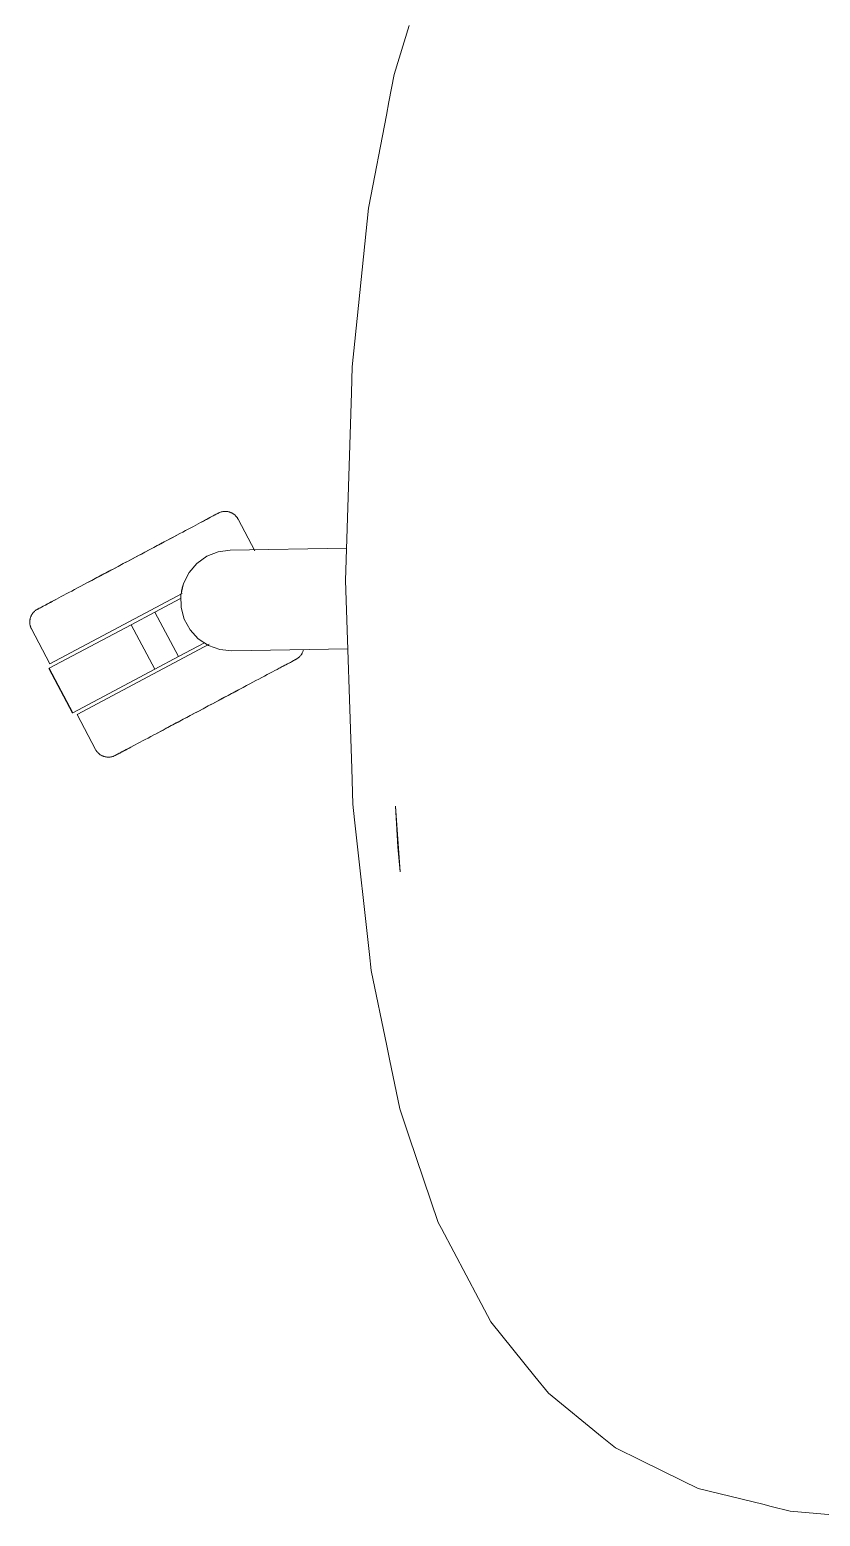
# Model space of a CAD drawing. Header units: millimetres. Extents: x 155927 to 295199, y -4084 to 97293.
# Drawn here: x 201809.1 to 202028.7, y 33288.4 to 33701.4 of the extents above; entities that cross this region are included whole.
import ezdxf

# ---------------------------------------------------------------- set-up
doc = ezdxf.new("R2010")
doc.units = ezdxf.units.MM
doc.header["$MEASUREMENT"] = 0
doc.layers.add('G-IMPT', color=8, linetype='CONTINUOUS', lineweight=9)
doc.layers.add('I-FURN', color=8, linetype='CONTINUOUS', lineweight=9)

msp = doc.modelspace()

# ---------------------------------------------------------------- linework, layer by layer
at = {"layer": 'G-IMPT'}
for p, q in [((201914.57, 33702.58), (201910.38, 33688.97)), ((201910.38, 33688.97), (201908.92, 33681.37)), ((201908.22, 33677.7), (201908.92, 33681.37)), ((201908.22, 33677.7), (201903.35, 33652.32)), ((201903.26, 33651.86), (201899.44, 33614.87)), ((201903.26, 33651.86), (201903.35, 33652.32)), ((201899.44, 33614.87), (201898.71, 33607.8)), ((201898.48, 33600.54), (201898.71, 33607.8)), ((201896.87, 33548.38), (201898.48, 33600.54)), ((201898.57, 33496.2), (201896.87, 33548.38)), ((201898.57, 33496.2), (201898.9, 33486.26)), ((201899.38, 33481.88), (201898.9, 33486.26)), ((201910.78, 33485.72), (201911.41, 33474.39)), ((201910.78, 33485.72), (201912.02, 33467.44)), ((201899.38, 33481.88), (201903.51, 33444.44)), ((201912.02, 33467.44), (201911.41, 33474.39)), ((201903.99, 33440.02), (201903.51, 33444.44)), ((201908.34, 33419.08), (201903.99, 33440.02)), ((201908.34, 33419.08), (201909.11, 33415.4)), ((201909.11, 33415.4), (201911.98, 33401.58)), ((201914.49, 33394.14), (201911.98, 33401.58)), ((201914.49, 33394.14), (201922.64, 33370.05)), ((201923.52, 33368.39), (201922.64, 33370.05)), ((201933.81, 33348.88), (201923.52, 33368.39)), ((201933.81, 33348.88), (201934.54, 33347.51)), ((201937.25, 33342.38), (201934.54, 33347.51)), ((201937.25, 33342.38), (201949.46, 33327.24)), ((201953.22, 33322.58), (201949.46, 33327.24)), ((201968.17, 33310.41), (201953.22, 33322.58)), ((201968.17, 33310.41), (201971.82, 33307.43)), ((201971.82, 33307.43), (201978.98, 33303.91)), ((201990.45, 33298.26), (201978.98, 33303.91)), ((201990.45, 33298.26), (201994.81, 33296.11)), ((201994.81, 33296.11), (202012.76, 33291.71)), ((202012.76, 33291.71), (202015.13, 33291.13)), ((202020.42, 33289.83), (202015.13, 33291.13)), ((202036.3, 33288.39), (202020.42, 33289.83))]:
    msp.add_line(p, q, dxfattribs=at)
at = {"layer": 'I-FURN'}
for p, q in [((201855.95, 33564.16), (201855.31, 33563.81)), ((201856.57, 33564.49), (201855.95, 33564.16)), ((201857.15, 33564.8), (201856.57, 33564.49)), ((201856.84, 33564.63), (201857.41, 33564.93)), ((201857.71, 33565.09), (201857.15, 33564.8)), ((201857.41, 33564.93), (201857.95, 33565.22)), ((201858.22, 33565.36), (201857.71, 33565.09)), ((201857.95, 33565.22), (201858.45, 33565.48)), ((201858.7, 33565.62), (201858.22, 33565.36)), ((201858.45, 33565.48), (201858.91, 33565.73)), ((201859.15, 33565.86), (201858.7, 33565.62)), ((201858.91, 33565.73), (201859.34, 33565.96)), ((201859.56, 33566.08), (201859.15, 33565.86)), ((201859.34, 33565.96), (201859.74, 33566.17)), ((201859.93, 33566.27), (201859.56, 33566.08)), ((201859.74, 33566.17), (201860.09, 33566.36)), ((201860.27, 33566.45), (201859.93, 33566.27)), ((201860.09, 33566.36), (201860.41, 33566.53)), ((201860.57, 33566.61), (201860.27, 33566.45)), ((201860.41, 33566.53), (201860.69, 33566.68)), ((201860.82, 33566.75), (201860.57, 33566.61)), ((201860.69, 33566.68), (201860.93, 33566.8)), ((201861.04, 33566.86), (201860.82, 33566.75)), ((201860.93, 33566.8), (201861.13, 33566.91)), ((201861.22, 33566.96), (201861.04, 33566.86)), ((201861.13, 33566.91), (201861.29, 33567)), ((201861.36, 33567.04), (201861.22, 33566.96)), ((201861.29, 33567), (201861.42, 33567.06)), ((201861.46, 33567.09), (201861.36, 33567.04)), ((201861.42, 33567.06), (201861.5, 33567.11)), ((201861.52, 33567.12), (201861.46, 33567.09)), ((201861.5, 33567.11), (201861.54, 33567.13)), ((201861.54, 33567.13), (201861.52, 33567.12)), ((201861.54, 33567.13), (201861.69, 33567.2)), ((201861.54, 33567.13), (201861.54, 33567.13)), ((201861.69, 33567.2), (201861.84, 33567.27)), ((201861.84, 33567.27), (201861.98, 33567.33)), ((201861.98, 33567.33), (201862.14, 33567.39)), ((201862.14, 33567.39), (201862.29, 33567.44)), ((201862.29, 33567.44), (201862.44, 33567.48)), ((201862.44, 33567.48), (201862.6, 33567.52)), ((201862.6, 33567.52), (201862.76, 33567.55)), ((201862.76, 33567.55), (201862.92, 33567.57)), ((201862.92, 33567.57), (201863.08, 33567.59)), ((201863.08, 33567.59), (201863.24, 33567.6)), ((201863.24, 33567.6), (201863.4, 33567.6)), ((201863.4, 33567.6), (201863.56, 33567.6)), ((201863.56, 33567.6), (201863.72, 33567.59)), ((201863.72, 33567.59), (201863.88, 33567.58)), ((201863.88, 33567.58), (201864.04, 33567.56)), ((201864.04, 33567.56), (201864.2, 33567.53)), ((201864.2, 33567.53), (201864.36, 33567.5)), ((201864.36, 33567.5), (201864.52, 33567.46)), ((201864.52, 33567.46), (201864.67, 33567.41)), ((201864.67, 33567.41), (201864.82, 33567.36)), ((201864.82, 33567.36), (201864.97, 33567.3)), ((201864.97, 33567.3), (201865.12, 33567.23)), ((201865.12, 33567.23), (201865.27, 33567.16)), ((201865.27, 33567.16), (201865.41, 33567.09)), ((201865.41, 33567.09), (201865.55, 33567.01)), ((201865.55, 33567.01), (201865.68, 33566.92)), ((201865.68, 33566.92), (201865.82, 33566.83)), ((201865.82, 33566.83), (201865.94, 33566.73)), ((201865.94, 33566.73), (201866.07, 33566.63)), ((201866.07, 33566.63), (201866.19, 33566.52)), ((201866.19, 33566.52), (201866.3, 33566.41)), ((201866.3, 33566.41), (201866.41, 33566.29)), ((201866.41, 33566.29), (201866.52, 33566.17)), ((201866.52, 33566.17), (201866.62, 33566.04)), ((201866.62, 33566.04), (201866.72, 33565.91)), ((201866.72, 33565.91), (201866.81, 33565.78)), ((201866.81, 33565.78), (201866.89, 33565.64)), ((201866.89, 33565.64), (201866.97, 33565.5)), ((201866.97, 33565.5), (201867, 33565.46)), ((201871.7, 33556.62), (201867, 33565.46)), ((201848.26, 33560.07), (201847.36, 33559.59)), ((201847.77, 33559.81), (201848.66, 33560.28)), ((201849.13, 33560.53), (201848.26, 33560.07)), ((201848.66, 33560.28), (201849.53, 33560.74)), ((201849.99, 33560.99), (201849.13, 33560.53)), ((201849.53, 33560.74), (201850.38, 33561.19)), ((201850.82, 33561.43), (201849.99, 33560.99)), ((201851.64, 33561.86), (201850.82, 33561.43)), ((201852.42, 33562.28), (201851.64, 33561.86)), ((201853.19, 33562.69), (201852.42, 33562.28)), ((201853.92, 33563.08), (201853.19, 33562.69)), ((201854.63, 33563.45), (201853.92, 33563.08)), ((201855.31, 33563.81), (201854.63, 33563.45)), ((201840.68, 33556.04), (201839.69, 33555.51)), ((201840.14, 33555.75), (201841.14, 33556.28)), ((201841.67, 33556.56), (201840.68, 33556.04)), ((201841.14, 33556.28), (201842.12, 33556.8)), ((201842.65, 33557.08), (201841.67, 33556.56)), ((201842.12, 33556.8), (201843.09, 33557.32)), ((201843.61, 33557.6), (201842.65, 33557.08)), ((201843.09, 33557.32), (201844.06, 33557.83)), ((201844.57, 33558.11), (201843.61, 33557.6)), ((201844.06, 33557.83), (201845.01, 33558.34)), ((201845.52, 33558.61), (201844.57, 33558.11)), ((201845.01, 33558.34), (201845.95, 33558.84)), ((201846.45, 33559.1), (201845.52, 33558.61)), ((201845.95, 33558.84), (201846.87, 33559.33)), ((201847.36, 33559.59), (201846.45, 33559.1)), ((201846.87, 33559.33), (201847.77, 33559.81)), ((201858.33, 33555.13), (201861.47, 33556.38)), ((201861.47, 33556.38), (201864.81, 33556.84)), ((201864.81, 33556.84), (201897.15, 33557.41)), ((201832.67, 33551.78), (201831.68, 33551.25)), ((201832.13, 33551.49), (201833.13, 33552.02)), ((201833.67, 33552.31), (201832.67, 33551.78)), ((201833.13, 33552.02), (201834.13, 33552.55)), ((201834.67, 33552.84), (201833.67, 33552.31)), ((201834.13, 33552.55), (201835.13, 33553.09)), ((201835.67, 33553.38), (201834.67, 33552.84)), ((201835.13, 33553.09), (201836.14, 33553.62)), ((201836.68, 33553.91), (201835.67, 33553.38)), ((201836.14, 33553.62), (201837.14, 33554.16)), ((201837.68, 33554.44), (201836.68, 33553.91)), ((201837.14, 33554.16), (201838.15, 33554.69)), ((201838.69, 33554.98), (201837.68, 33554.44)), ((201838.15, 33554.69), (201839.15, 33555.22)), ((201839.69, 33555.51), (201838.69, 33554.98)), ((201839.15, 33555.22), (201840.14, 33555.75)), ((201853.4, 33550.6), (201855.59, 33553.16)), ((201855.59, 33553.16), (201858.33, 33555.13)), ((201825.04, 33547.72), (201824.15, 33547.25)), ((201825.95, 33548.2), (201825.04, 33547.72)), ((201825.46, 33547.94), (201826.37, 33548.43)), ((201826.87, 33548.69), (201825.95, 33548.2)), ((201826.37, 33548.43), (201827.3, 33548.92)), ((201827.81, 33549.19), (201826.87, 33548.69)), ((201827.3, 33548.92), (201828.24, 33549.42)), ((201828.76, 33549.7), (201827.81, 33549.19)), ((201828.24, 33549.42), (201829.2, 33549.93)), ((201829.72, 33550.21), (201828.76, 33549.7)), ((201829.2, 33549.93), (201830.17, 33550.45)), ((201830.7, 33550.73), (201829.72, 33550.21)), ((201830.17, 33550.45), (201831.15, 33550.97)), ((201831.68, 33551.25), (201830.7, 33550.73)), ((201831.15, 33550.97), (201832.13, 33551.49)), ((201851.88, 33547.58), (201853.4, 33550.6)), ((201814.75, 33525.26), (201851.47, 33544.79)), ((201817.21, 33543.56), (201816.57, 33543.22)), ((201817.87, 33543.91), (201817.21, 33543.56)), ((201818.57, 33544.28), (201817.87, 33543.91)), ((201819.29, 33544.66), (201818.57, 33544.28)), ((201820.04, 33545.06), (201819.29, 33544.66)), ((201820.81, 33545.47), (201820.04, 33545.06)), ((201821.61, 33545.9), (201820.81, 33545.47)), ((201822.44, 33546.34), (201821.61, 33545.9)), ((201823.29, 33546.79), (201822.44, 33546.34)), ((201824.15, 33547.25), (201823.29, 33546.79)), ((201851.13, 33544.29), (201851.88, 33547.58)), ((201851.19, 33540.92), (201851.13, 33544.29)), ((201809.91, 33539.22), (201810.01, 33539.35)), ((201810.01, 33539.35), (201810.11, 33539.47)), ((201810.11, 33539.47), (201810.22, 33539.59)), ((201810.22, 33539.59), (201810.33, 33539.71)), ((201810.33, 33539.71), (201810.45, 33539.82)), ((201810.45, 33539.82), (201810.57, 33539.93)), ((201810.57, 33539.93), (201810.69, 33540.03)), ((201810.69, 33540.03), (201810.82, 33540.12)), ((201810.82, 33540.12), (201810.96, 33540.21)), ((201810.96, 33540.21), (201811.09, 33540.3)), ((201811.09, 33540.3), (201811.23, 33540.38)), ((201811.23, 33540.38), (201811.27, 33540.4)), ((201811.27, 33540.4), (201811.29, 33540.41)), ((201811.28, 33540.4), (201811.27, 33540.4)), ((201811.32, 33540.43), (201811.28, 33540.4)), ((201811.29, 33540.41), (201811.35, 33540.44)), ((201811.4, 33540.47), (201811.32, 33540.43)), ((201811.35, 33540.44), (201811.45, 33540.5)), ((201811.52, 33540.53), (201811.4, 33540.47)), ((201811.45, 33540.5), (201811.59, 33540.57)), ((201811.68, 33540.62), (201811.52, 33540.53)), ((201811.59, 33540.57), (201811.77, 33540.67)), ((201811.88, 33540.73), (201811.68, 33540.62)), ((201811.77, 33540.67), (201811.99, 33540.78)), ((201812.13, 33540.85), (201811.88, 33540.73)), ((201811.99, 33540.78), (201812.25, 33540.92)), ((201812.4, 33541), (201812.13, 33540.85)), ((201812.25, 33540.92), (201812.55, 33541.08)), ((201812.72, 33541.17), (201812.4, 33541)), ((201812.55, 33541.08), (201812.88, 33541.26)), ((201813.08, 33541.36), (201812.72, 33541.17)), ((201812.88, 33541.26), (201813.25, 33541.46)), ((201813.47, 33541.57), (201813.08, 33541.36)), ((201813.25, 33541.46), (201813.66, 33541.67)), ((201813.9, 33541.8), (201813.47, 33541.57)), ((201813.66, 33541.67), (201814.11, 33541.91)), ((201814.37, 33542.05), (201813.9, 33541.8)), ((201814.11, 33541.91), (201814.59, 33542.17)), ((201814.87, 33542.31), (201814.37, 33542.05)), ((201814.59, 33542.17), (201815.11, 33542.44)), ((201815.4, 33542.6), (201814.87, 33542.31)), ((201815.11, 33542.44), (201815.66, 33542.73)), ((201815.97, 33542.9), (201815.4, 33542.6)), ((201815.66, 33542.73), (201816.25, 33543.05)), ((201816.57, 33543.22), (201815.97, 33542.9)), ((201837.28, 33536.11), (201843.92, 33539.64)), ((201843.92, 33539.64), (201851.06, 33543.44)), ((201850.49, 33527.28), (201843.92, 33539.64)), ((201852.06, 33537.66), (201851.19, 33540.92)), ((201809.13, 33536.97), (201809.14, 33537.13)), ((201809.13, 33536.81), (201809.13, 33536.97)), ((201809.14, 33536.65), (201809.13, 33536.81)), ((201809.14, 33537.13), (201809.16, 33537.29)), ((201809.15, 33536.48), (201809.14, 33536.65)), ((201809.17, 33536.32), (201809.15, 33536.48)), ((201809.16, 33537.29), (201809.18, 33537.45)), ((201809.19, 33536.16), (201809.17, 33536.32)), ((201809.18, 33537.45), (201809.21, 33537.61)), ((201809.22, 33536.01), (201809.19, 33536.16)), ((201809.21, 33537.61), (201809.24, 33537.77)), ((201809.26, 33535.85), (201809.22, 33536.01)), ((201809.24, 33537.77), (201809.28, 33537.92)), ((201809.3, 33535.69), (201809.26, 33535.85)), ((201809.28, 33537.92), (201809.33, 33538.08)), ((201809.35, 33535.54), (201809.3, 33535.69)), ((201809.33, 33538.08), (201809.38, 33538.23)), ((201809.4, 33535.39), (201809.35, 33535.54)), ((201809.38, 33538.23), (201809.44, 33538.38)), ((201809.46, 33535.24), (201809.4, 33535.39)), ((201809.44, 33538.38), (201809.5, 33538.53)), ((201809.53, 33535.09), (201809.46, 33535.24)), ((201809.5, 33538.53), (201809.57, 33538.67)), ((201809.57, 33538.67), (201809.65, 33538.81)), ((201809.65, 33538.81), (201809.73, 33538.95)), ((201809.73, 33538.95), (201809.82, 33539.09)), ((201809.82, 33539.09), (201809.91, 33539.22)), ((201814.57, 33524.03), (201837.28, 33536.11)), ((201843.85, 33523.75), (201837.28, 33536.11)), ((201853.68, 33534.7), (201852.06, 33537.66)), ((201809.6, 33534.95), (201809.53, 33535.09)), ((201809.6, 33534.95), (201814.75, 33525.26)), ((201855.96, 33532.22), (201853.68, 33534.7)), ((201858.77, 33530.35), (201855.96, 33532.22)), ((201822.27, 33511.14), (201859.01, 33530.68)), ((201850.49, 33527.28), (201843.85, 33523.75)), ((201857.64, 33531.08), (201850.49, 33527.28)), ((201861.94, 33529.21), (201858.77, 33530.35)), ((201865.3, 33528.86), (201861.94, 33529.21)), ((201897.49, 33529.42), (201865.3, 33528.86)), ((201883.84, 33526.99), (201883.72, 33526.89)), ((201883.96, 33527.1), (201883.84, 33526.99)), ((201884.08, 33527.21), (201883.96, 33527.1)), ((201884.19, 33527.32), (201884.08, 33527.21)), ((201884.3, 33527.44), (201884.19, 33527.32)), ((201884.4, 33527.57), (201884.3, 33527.44)), ((201884.5, 33527.7), (201884.4, 33527.57)), ((201884.59, 33527.83), (201884.5, 33527.7)), ((201884.68, 33527.96), (201884.59, 33527.83)), ((201884.76, 33528.1), (201884.68, 33527.96)), ((201884.84, 33528.24), (201884.76, 33528.1)), ((201884.91, 33528.39), (201884.84, 33528.24)), ((201884.97, 33528.54), (201884.91, 33528.39)), ((201885.03, 33528.69), (201884.97, 33528.54)), ((201885.08, 33528.84), (201885.03, 33528.69)), ((201885.13, 33528.99), (201885.08, 33528.84)), ((201885.17, 33529.15), (201885.13, 33528.99)), ((201814.4, 33523.94), (201820.97, 33511.58)), ((201821.14, 33511.67), (201814.57, 33524.03)), ((201843.85, 33523.75), (201821.14, 33511.67)), ((201875.85, 33522.64), (201876.54, 33523.01)), ((201876.54, 33523.01), (201877.2, 33523.36)), ((201877.2, 33523.36), (201877.84, 33523.7)), ((201877.84, 33523.7), (201878.44, 33524.02)), ((201878.75, 33524.18), (201878.17, 33523.87)), ((201878.44, 33524.02), (201879.01, 33524.32)), ((201879.3, 33524.47), (201878.75, 33524.18)), ((201879.01, 33524.32), (201879.54, 33524.6)), ((201879.82, 33524.75), (201879.3, 33524.47)), ((201879.54, 33524.6), (201880.04, 33524.87)), ((201880.3, 33525.01), (201879.82, 33524.75)), ((201880.04, 33524.87), (201880.51, 33525.12)), ((201880.75, 33525.24), (201880.3, 33525.01)), ((201880.51, 33525.12), (201880.94, 33525.35)), ((201881.16, 33525.46), (201880.75, 33525.24)), ((201880.94, 33525.35), (201881.33, 33525.55)), ((201881.53, 33525.66), (201881.16, 33525.46)), ((201881.33, 33525.55), (201881.69, 33525.74)), ((201881.86, 33525.84), (201881.53, 33525.66)), ((201881.69, 33525.74), (201882.01, 33525.91)), ((201882.16, 33526), (201881.86, 33525.84)), ((201882.01, 33525.91), (201882.29, 33526.06)), ((201882.42, 33526.13), (201882.16, 33526)), ((201882.29, 33526.06), (201882.53, 33526.19)), ((201882.64, 33526.25), (201882.42, 33526.13)), ((201882.53, 33526.19), (201882.73, 33526.3)), ((201882.82, 33526.35), (201882.64, 33526.25)), ((201882.73, 33526.3), (201882.89, 33526.38)), ((201882.96, 33526.42), (201882.82, 33526.35)), ((201882.89, 33526.38), (201883.01, 33526.45)), ((201883.06, 33526.47), (201882.96, 33526.42)), ((201883.01, 33526.45), (201883.09, 33526.49)), ((201883.12, 33526.51), (201883.06, 33526.47)), ((201883.09, 33526.49), (201883.13, 33526.51)), ((201883.14, 33526.52), (201883.12, 33526.51)), ((201883.13, 33526.51), (201883.14, 33526.52)), ((201883.18, 33526.54), (201883.14, 33526.52)), ((201883.32, 33526.62), (201883.18, 33526.54)), ((201883.46, 33526.7), (201883.32, 33526.62)), ((201883.59, 33526.79), (201883.46, 33526.7)), ((201883.72, 33526.89), (201883.59, 33526.79)), ((201867.54, 33518.22), (201868.46, 33518.71)), ((201868.96, 33518.97), (201868.04, 33518.49)), ((201868.46, 33518.71), (201869.37, 33519.19)), ((201869.37, 33519.19), (201870.26, 33519.67)), ((201870.26, 33519.67), (201871.13, 33520.13)), ((201871.13, 33520.13), (201871.97, 33520.58)), ((201871.97, 33520.58), (201872.8, 33521.02)), ((201872.8, 33521.02), (201873.6, 33521.44)), ((201873.6, 33521.44), (201874.37, 33521.85)), ((201874.37, 33521.85), (201875.12, 33522.25)), ((201875.12, 33522.25), (201875.85, 33522.64)), ((201859.74, 33514.07), (201860.74, 33514.61)), ((201861.28, 33514.89), (201860.28, 33514.36)), ((201860.74, 33514.61), (201861.74, 33515.14)), ((201862.28, 33515.42), (201861.28, 33514.89)), ((201861.74, 33515.14), (201862.73, 33515.66)), ((201863.26, 33515.95), (201862.28, 33515.42)), ((201862.73, 33515.66), (201863.71, 33516.19)), ((201864.24, 33516.47), (201863.26, 33515.95)), ((201863.71, 33516.19), (201864.69, 33516.7)), ((201865.21, 33516.98), (201864.24, 33516.47)), ((201864.69, 33516.7), (201865.65, 33517.22)), ((201866.17, 33517.49), (201865.21, 33516.98)), ((201865.65, 33517.22), (201866.6, 33517.72)), ((201867.11, 33517.99), (201866.17, 33517.49)), ((201866.6, 33517.72), (201867.54, 33518.22)), ((201868.04, 33518.49), (201867.11, 33517.99)), ((201822.27, 33511.14), (201827.42, 33501.45)), ((201853.28, 33510.64), (201852.29, 33510.11)), ((201852.74, 33510.35), (201853.73, 33510.88)), ((201854.27, 33511.16), (201853.28, 33510.64)), ((201853.73, 33510.88), (201854.72, 33511.41)), ((201855.26, 33511.69), (201854.27, 33511.16)), ((201854.72, 33511.41), (201855.72, 33511.94)), ((201856.26, 33512.23), (201855.26, 33511.69)), ((201855.72, 33511.94), (201856.73, 33512.47)), ((201857.27, 33512.76), (201856.26, 33512.23)), ((201856.73, 33512.47), (201857.73, 33513.01)), ((201858.27, 33513.29), (201857.27, 33512.76)), ((201857.73, 33513.01), (201858.74, 33513.54)), ((201859.28, 33513.83), (201858.27, 33513.29)), ((201858.74, 33513.54), (201859.74, 33514.07)), ((201860.28, 33514.36), (201859.28, 33513.83)), ((201844.42, 33505.93), (201845.28, 33506.38)), ((201845.75, 33506.63), (201844.88, 33506.17)), ((201845.28, 33506.38), (201846.16, 33506.85)), ((201846.64, 33507.11), (201845.75, 33506.63)), ((201846.16, 33506.85), (201847.05, 33507.33)), ((201847.54, 33507.59), (201846.64, 33507.11)), ((201847.05, 33507.33), (201847.96, 33507.81)), ((201848.46, 33508.08), (201847.54, 33507.59)), ((201847.96, 33507.81), (201848.89, 33508.31)), ((201849.4, 33508.58), (201848.46, 33508.08)), ((201848.89, 33508.31), (201849.84, 33508.81)), ((201850.35, 33509.08), (201849.4, 33508.58)), ((201849.84, 33508.81), (201850.8, 33509.32)), ((201851.32, 33509.6), (201850.35, 33509.08)), ((201850.8, 33509.32), (201851.76, 33509.83)), ((201852.29, 33510.11), (201851.32, 33509.6)), ((201851.76, 33509.83), (201852.74, 33510.35)), ((201837.57, 33502.28), (201837, 33501.98)), ((201837.26, 33502.12), (201837.84, 33502.43)), ((201837.84, 33502.43), (201838.46, 33502.76)), ((201838.46, 33502.76), (201839.1, 33503.1)), ((201839.1, 33503.1), (201839.78, 33503.46)), ((201839.78, 33503.46), (201840.49, 33503.84)), ((201840.49, 33503.84), (201841.23, 33504.23)), ((201841.23, 33504.23), (201841.99, 33504.63)), ((201841.99, 33504.63), (201842.77, 33505.05)), ((201842.77, 33505.05), (201843.59, 33505.48)), ((201843.59, 33505.48), (201844.42, 33505.93)), ((201844.88, 33506.17), (201844.03, 33505.72)), ((201827.44, 33501.41), (201827.42, 33501.45)), ((201827.52, 33501.27), (201827.44, 33501.41)), ((201827.6, 33501.14), (201827.52, 33501.27)), ((201827.69, 33501), (201827.6, 33501.14)), ((201827.79, 33500.87), (201827.69, 33501)), ((201827.89, 33500.75), (201827.79, 33500.87)), ((201828, 33500.63), (201827.89, 33500.75)), ((201828.11, 33500.51), (201828, 33500.63)), ((201828.22, 33500.4), (201828.11, 33500.51)), ((201828.34, 33500.29), (201828.22, 33500.4)), ((201828.47, 33500.19), (201828.34, 33500.29)), ((201828.6, 33500.09), (201828.47, 33500.19)), ((201828.73, 33500), (201828.6, 33500.09)), ((201828.86, 33499.91), (201828.73, 33500)), ((201829, 33499.83), (201828.86, 33499.91)), ((201829.14, 33499.75), (201829, 33499.83)), ((201829.29, 33499.68), (201829.14, 33499.75)), ((201829.44, 33499.62), (201829.29, 33499.68)), ((201829.59, 33499.56), (201829.44, 33499.62)), ((201829.74, 33499.51), (201829.59, 33499.56)), ((201829.89, 33499.46), (201829.74, 33499.51)), ((201830.05, 33499.42), (201829.89, 33499.46)), ((201830.21, 33499.39), (201830.05, 33499.42)), ((201830.37, 33499.36), (201830.21, 33499.39)), ((201830.53, 33499.34), (201830.37, 33499.36)), ((201830.69, 33499.32), (201830.53, 33499.34)), ((201830.85, 33499.31), (201830.69, 33499.32)), ((201831.01, 33499.31), (201830.85, 33499.31)), ((201831.17, 33499.32), (201831.01, 33499.31)), ((201831.33, 33499.33), (201831.17, 33499.32)), ((201831.49, 33499.35), (201831.33, 33499.33)), ((201831.65, 33499.37), (201831.49, 33499.35)), ((201831.81, 33499.4), (201831.65, 33499.37)), ((201831.97, 33499.44), (201831.81, 33499.4)), ((201832.12, 33499.48), (201831.97, 33499.44)), ((201832.27, 33499.53), (201832.12, 33499.48)), ((201832.43, 33499.58), (201832.27, 33499.53)), ((201832.58, 33499.64), (201832.43, 33499.58)), ((201832.72, 33499.71), (201832.58, 33499.64)), ((201832.87, 33499.78), (201832.72, 33499.71)), ((201832.91, 33499.81), (201832.87, 33499.79)), ((201832.87, 33499.78), (201832.89, 33499.8)), ((201832.87, 33499.79), (201832.87, 33499.78)), ((201832.89, 33499.8), (201832.95, 33499.83)), ((201833, 33499.85), (201832.91, 33499.81)), ((201832.95, 33499.83), (201833.05, 33499.88)), ((201833.12, 33499.92), (201833, 33499.85)), ((201833.05, 33499.88), (201833.19, 33499.96)), ((201833.28, 33500), (201833.12, 33499.92)), ((201833.19, 33499.96), (201833.37, 33500.05)), ((201833.48, 33500.11), (201833.28, 33500)), ((201833.37, 33500.05), (201833.59, 33500.17)), ((201833.72, 33500.24), (201833.48, 33500.11)), ((201833.59, 33500.17), (201833.84, 33500.3)), ((201834, 33500.39), (201833.72, 33500.24)), ((201833.84, 33500.3), (201834.14, 33500.46)), ((201834.32, 33500.56), (201834, 33500.39)), ((201834.14, 33500.46), (201834.48, 33500.64)), ((201834.67, 33500.75), (201834.32, 33500.56)), ((201834.48, 33500.64), (201834.85, 33500.84)), ((201835.07, 33500.95), (201834.67, 33500.75)), ((201834.85, 33500.84), (201835.26, 33501.06)), ((201835.5, 33501.18), (201835.07, 33500.95)), ((201835.26, 33501.06), (201835.71, 33501.29)), ((201835.96, 33501.43), (201835.5, 33501.18)), ((201835.71, 33501.29), (201836.19, 33501.55)), ((201836.46, 33501.7), (201835.96, 33501.43)), ((201836.19, 33501.55), (201836.71, 33501.83)), ((201837, 33501.98), (201836.46, 33501.7)), ((201836.71, 33501.83), (201837.26, 33502.12))]:
    msp.add_line(p, q, dxfattribs=at)
msp.add_arc((201864.86, 33542.85), 13.81, 162.664, 167.6527, dxfattribs=at)
msp.add_open_spline([(201851.25, 33545.21), (201851.33, 33545.64), (201851.43, 33546.07), (201851.55, 33546.49)], degree=3, dxfattribs=at)

doc.saveas('drawing.dxf')
